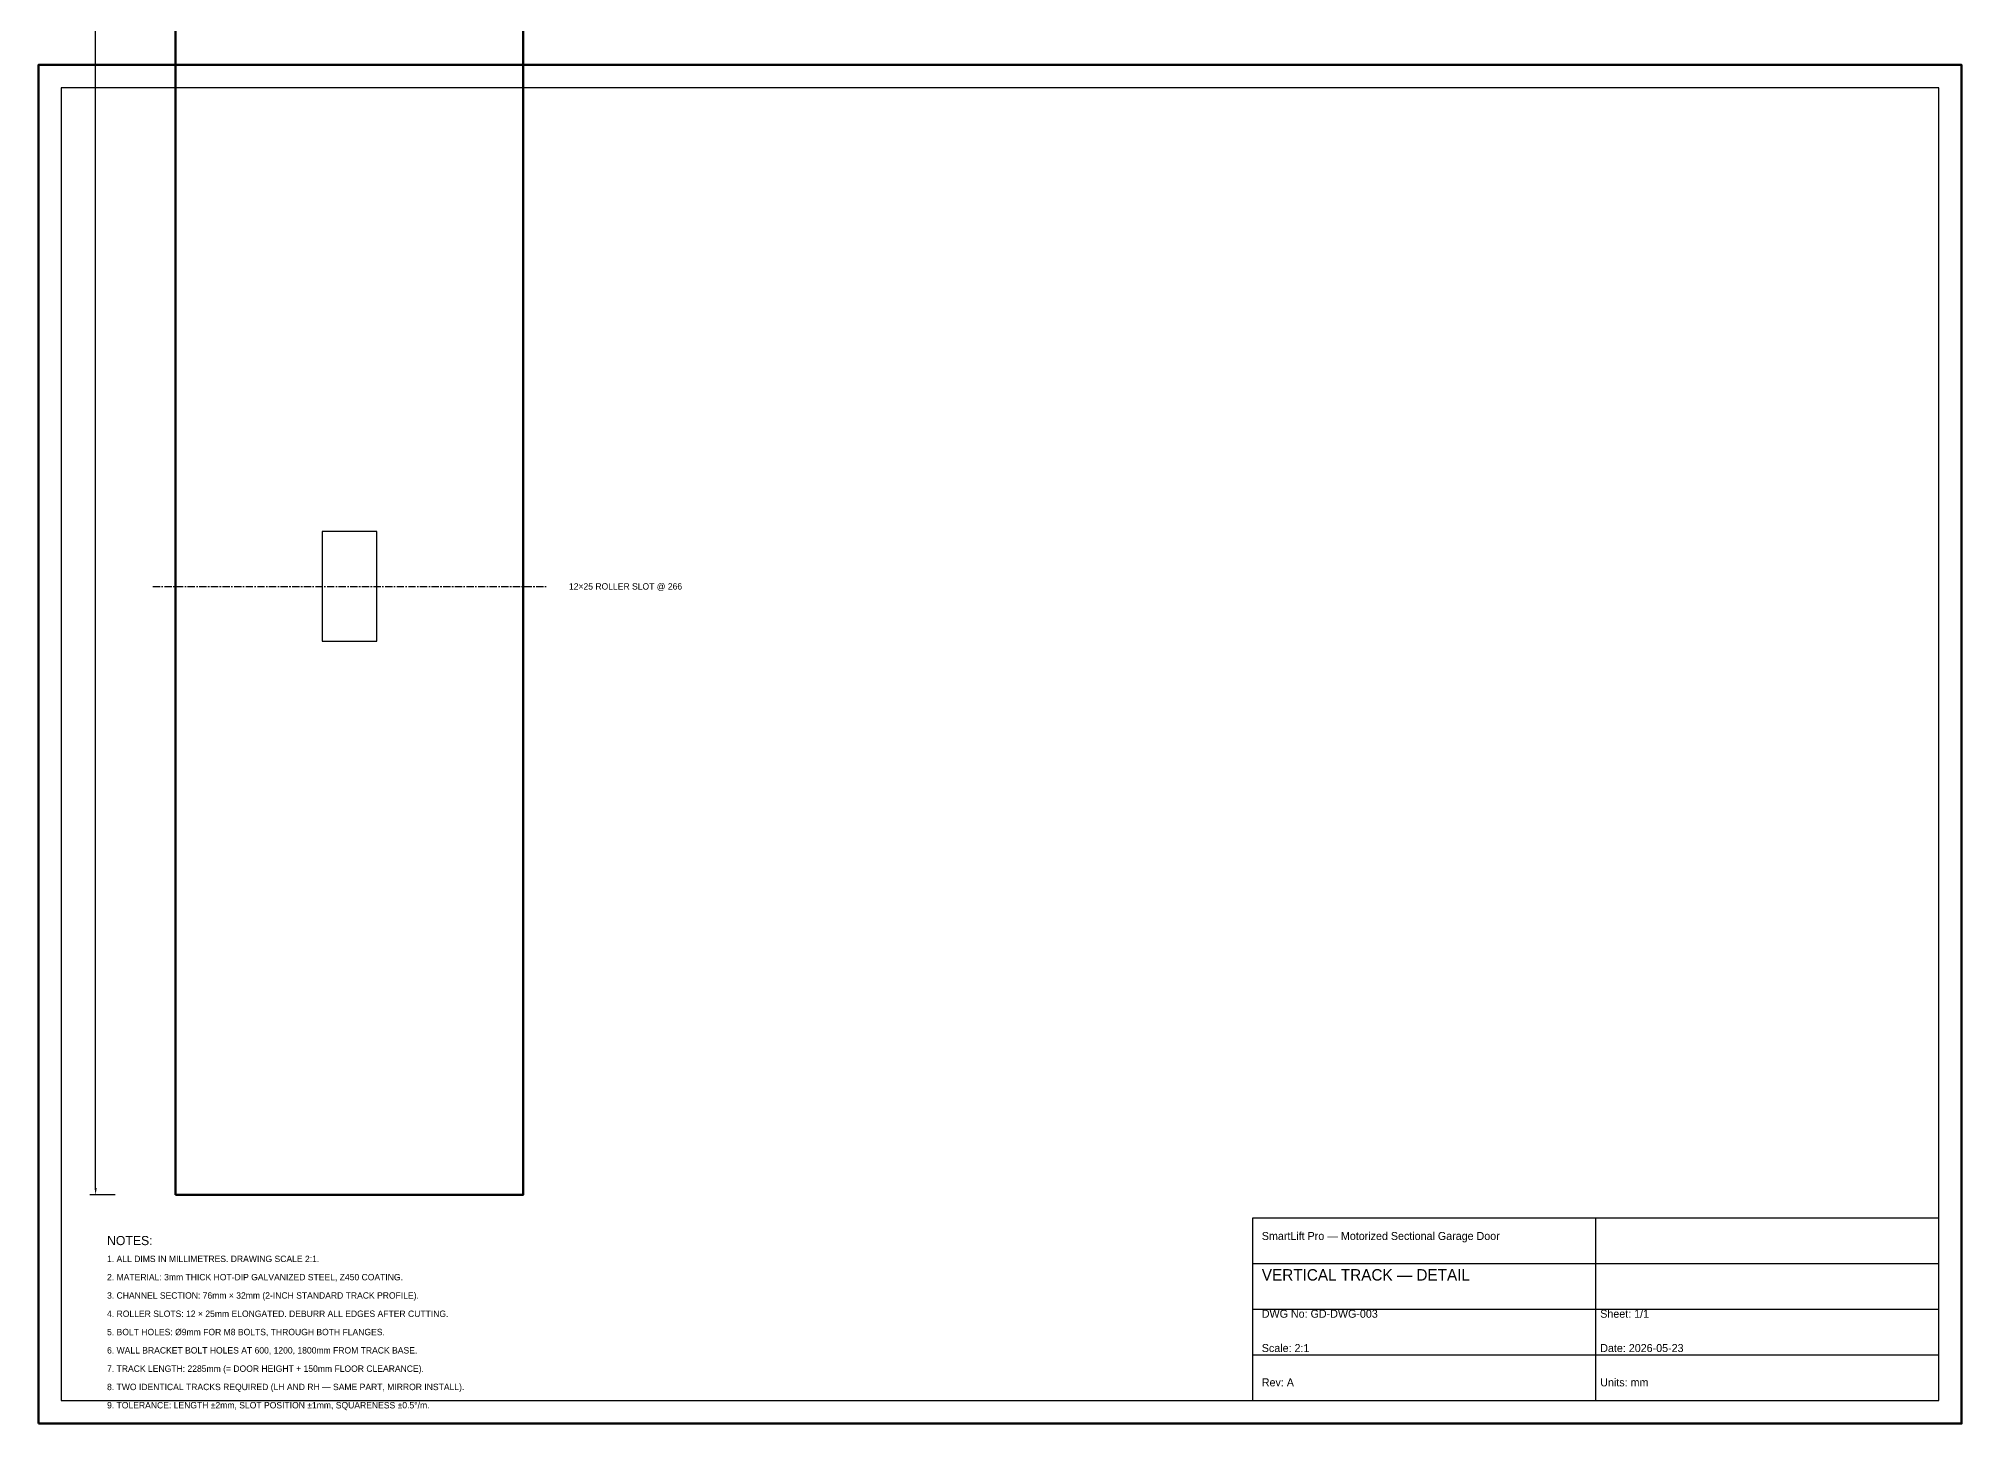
# Model space of a CAD drawing. Header units: millimetres. Extents: x 0 to 841, y 0 to 2408.
# Drawn here: x 0 to 841, y 0 to 606 of the extents above; entities that cross this region are included whole.
import ezdxf
from ezdxf.enums import TextEntityAlignment as Align

# ---------------------------------------------------------------- set-up
doc = ezdxf.new("R2010")
doc.units = ezdxf.units.MM
doc.linetypes.add('CENTER', pattern=[5.08, 3.175, -0.635, 0.635, -0.635])
for name, color, linetype in [('CENTER', 1, 'CENTER'), ('DIM', 2, 'Continuous'), ('NOTES', 3, 'Continuous'), ('OUTLINE', 7, 'Continuous'), ('TITLE', 6, 'Continuous')]:
    doc.layers.add(name, color=color, linetype=linetype)
doc.styles.add('OpenSansCondensed-Light', font='OpenSansCondensed-Light.ttf')
doc.dimstyles.get("Standard").update_dxf_attribs({"dimtxt": 3.5, "dimasz": 3, "dimexe": 2.5, "dimexo": 1.5, "dimgap": 1, "dimtad": 1, "dimcen": 2.5, "dimazin": 3, "dimtfac": 1, "dimtmove": 0, "dimatfit": 3})

# ---------------------------------------------------------------- blocks, each defined once
blk = doc.blocks.new('_CLOSEDFILLED')
at = {"color": 0, "linetype": 'BYBLOCK'}
blk.add_solid([(-1, 0.16), (0, 0), (-1, -0.16)], dxfattribs=at)
blk = doc.blocks.new('*D1')
for p, q in [((33.5, 2385), (22.5, 2385)), ((25, 1249.5), (25, 2382)), ((25, 103), (25, 1235.5)), ((33.5, 100), (22.5, 100))]:
    blk.add_line(p, q)
at = {"layer": 'Defpoints'}
for p in [(35, 2385), (25, 100), (35, 100)]:
    blk.add_point(p, dxfattribs=at)
at = {"layer": 'DIM', "xscale": 3, "yscale": 3}
for p, rotation in [((25, 2385), 90), ((25, 100), 270)]:
    blk.add_blockref('_CLOSEDFILLED', p, dxfattribs=dict(at, rotation=rotation))
at = {"layer": 'DIM', "insert": (25, 1242.5), "char_height": 3.5, "attachment_point": 5, "rotation": 90, "style": 'OpenSansCondensed-Light'}
blk.add_mtext('2285', dxfattribs=at)

msp = doc.modelspace()

# ---------------------------------------------------------------- linework, layer by layer
at = {"layer": 'CENTER'}
msp.add_line((50, 366), (222, 366), dxfattribs=at)
at = {"layer": 'OUTLINE', "lineweight": 50}
msp.add_lwpolyline([(60, 100), (212, 100), (212, 2385), (60, 2385), (60, 100)], dxfattribs=at)
at = {"layer": 'OUTLINE', "lineweight": 25}
msp.add_lwpolyline([(124, 342), (148, 342), (148, 390), (124, 390), (124, 342)], dxfattribs=at)
at = {"layer": 'TITLE'}
for p, q in [((531, 90), (831, 90)), ((531, 10), (531, 90)), ((681, 10), (681, 90)), ((531, 70), (831, 70)), ((531, 50), (831, 50)), ((531, 30), (831, 30)), ((531, 10), (831, 10))]:
    msp.add_line(p, q, dxfattribs=at)
at = {"layer": 'TITLE', "lineweight": 50}
msp.add_lwpolyline([(0, 0), (841, 0), (841, 594), (0, 594), (0, 0)], dxfattribs=at)
at = {"layer": 'TITLE', "lineweight": 25}
msp.add_lwpolyline([(10, 10), (831, 10), (831, 584), (10, 584), (10, 10)], dxfattribs=at)

# ---------------------------------------------------------------- texts
at = {"layer": 'NOTES'}
for s, height, p in [('12×25 ROLLER SLOT @ 266', 2.8, (232, 366)), ('NOTES:', 4, (30, 80)), ('1. ALL DIMS IN MILLIMETRES. DRAWING SCALE 2:1.', 2.8, (30, 72)), ('2. MATERIAL: 3mm THICK HOT-DIP GALVANIZED STEEL, Z450 COATING.', 2.8, (30, 64)), ('3. CHANNEL SECTION: 76mm × 32mm (2-INCH STANDARD TRACK PROFILE).', 2.8, (30, 56)), ('4. ROLLER SLOTS: 12 × 25mm ELONGATED. DEBURR ALL EDGES AFTER CUTTING.', 2.8, (30, 48)), ('5. BOLT HOLES: Ø9mm FOR M8 BOLTS, THROUGH BOTH FLANGES.', 2.8, (30, 40)), ('6. WALL BRACKET BOLT HOLES AT 600, 1200, 1800mm FROM TRACK BASE.', 2.8, (30, 32)), ('7. TRACK LENGTH: 2285mm (= DOOR HEIGHT + 150mm FLOOR CLEARANCE).', 2.8, (30, 24)), ('8. TWO IDENTICAL TRACKS REQUIRED (LH AND RH — SAME PART, MIRROR INSTALL).', 2.8, (30, 16)), ('9. TOLERANCE: LENGTH ±2mm, SLOT POSITION ±1mm, SQUARENESS ±0.5°/m.', 2.8, (30, 8))]:
    msp.add_text(s, height=height, dxfattribs=at).set_placement(p, align=Align.MIDDLE_LEFT)
at = {"layer": 'TITLE'}
for s, height, p in [('SmartLift Pro — Motorized Sectional Garage Door', 3.5, (535, 82)), ('VERTICAL TRACK — DETAIL', 5, (535, 65)), ('DWG No: GD-DWG-003', 3.5, (535, 48)), ('Sheet: 1/1', 3.5, (683, 48)), ('Scale: 2:1', 3.5, (535, 33)), ('Date: 2026-05-23', 3.5, (683, 33)), ('Rev: A', 3.5, (535, 18)), ('Units: mm', 3.5, (683, 18))]:
    msp.add_text(s, height=height, dxfattribs=at).set_placement(p, align=Align.MIDDLE_LEFT)

# ---------------------------------------------------------------- dimensions: what is measured, and where the dimension line sits
at = {"layer": 'DIM'}
dim = msp.add_linear_dim(base=(25, 100), p1=(35, 100), p2=(35, 2385), angle=90, dimstyle='Standard', dxfattribs=at)
dim.commit()
dim.dimension.update_dxf_attribs({"geometry": '*D1', "text_midpoint": (25, 1242.5)})

doc.saveas('drawing.dxf')
